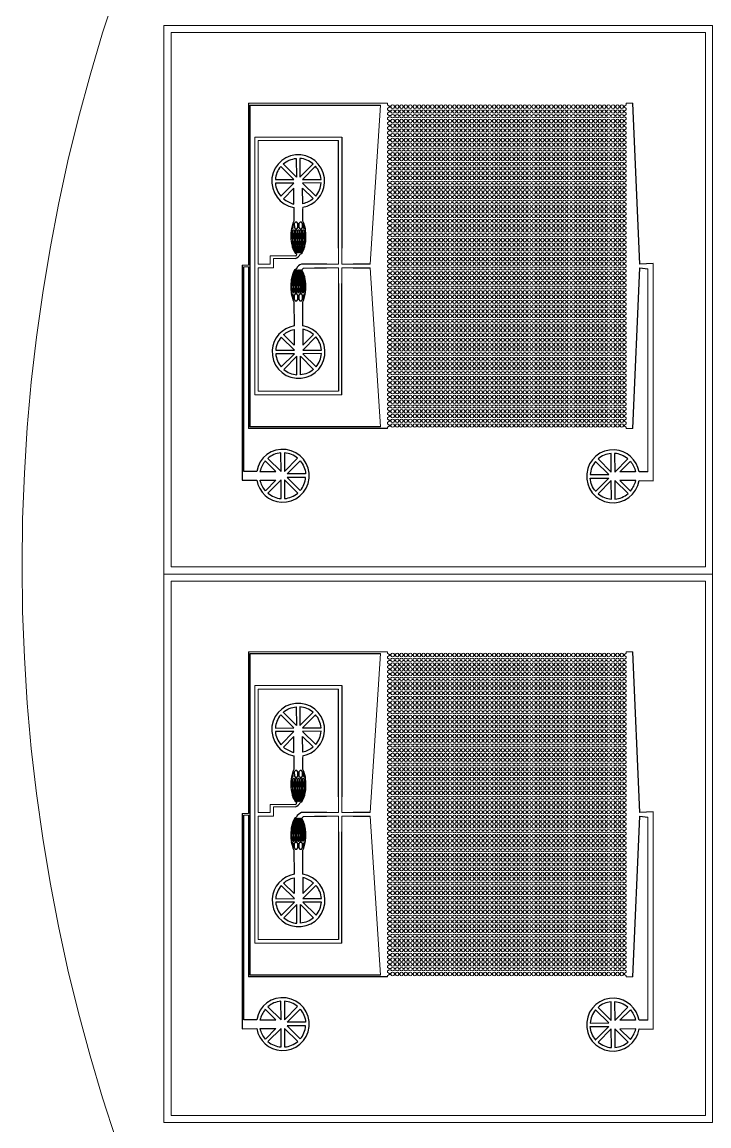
# Model space of a CAD drawing. Extents: x 4056 to 105656, y 4120 to 105720.
# Drawn here: x 4056 to 23536, y 39020 to 70333 of the extents above; entities that cross this region are included whole.
import ezdxf

# ---------------------------------------------------------------- set-up
doc = ezdxf.new("R2010")
doc.units = 13
doc.header["$MEASUREMENT"] = 0
doc.layers.add('Main Layer', color=7, linetype='Continuous', lineweight=0)

# ---------------------------------------------------------------- blocks, each defined once
blk = doc.blocks.new('*U135')
at = {"lineweight": 0}
for p, q in [((48, 15), (77, 15)), ((48, -15), (77, -15))]:
    blk.add_line(p, q, dxfattribs=at)
for start, end in [(17.4576, 162.5424), (197.4576, 342.5424)]:
    blk.add_arc((0, 0), 50, start, end, dxfattribs=at)
blk = doc.blocks.new('*U136')
at = {"color": 0, "linetype": 'ByBlock', "lineweight": -2, "transparency": 16777216}
for p in [(0, 0), (125, 0), (250, 0), (375, 0), (500, 0), (625, 0), (750, 0), (875, 0), (1000, 0), (1125, 0), (1250, 0), (1375, 0), (1500, 0), (1625, 0), (1750, 0), (1875, 0), (2000, 0), (2125, 0), (2250, 0), (2375, 0), (2500, 0), (2625, 0), (2750, 0), (2875, 0), (3000, 0), (3125, 0), (3250, 0), (3375, 0), (3500, 0), (3625, 0), (3750, 0), (3875, 0), (4000, 0), (4125, 0), (4250, 0), (4375, 0), (4500, 0), (4625, 0), (4750, 0), (4875, 0), (5000, 0), (5125, 0), (5250, 0), (5375, 0), (5500, 0), (5625, 0), (5750, 0), (5875, 0), (6000, 0), (6125, 0), (6250, 0), (6375, 0), (6500, 0)]:
    blk.add_blockref('*U135', p, dxfattribs=at)
blk = doc.blocks.new('*U133')
at = {"lineweight": 0}
for p, q in [((-148, -355), (-98, -390)), ((-148, -455), (-98, -420)), ((-148, -490), (-148, -455)), ((-48, -390), (-98, -390)), ((-48, -420), (-98, -420)), ((6627, -355), (6577, -390)), ((6627, -455), (6577, -420)), ((6627, -490), (6627, -455))]:
    blk.add_line(p, q, dxfattribs=at)
blk.add_blockref('*U136', (0, -405), dxfattribs=at)
blk = doc.blocks.new('*U134')
at = {"color": 0, "linetype": 'ByBlock', "lineweight": -2, "transparency": 16777216}
for p in [(0, 9045), (0, 8910), (0, 8775), (0, 8640), (0, 8505), (0, 8370), (0, 8235), (0, 8100), (0, 7965), (0, 7830), (0, 7695), (0, 7560), (0, 7425), (0, 7290), (0, 7155), (0, 7020), (0, 6885), (0, 6750), (0, 6615), (0, 6480), (0, 6345), (0, 6210), (0, 6075), (0, 5940), (0, 5805), (0, 5670), (0, 5535), (0, 5400), (0, 5265), (0, 5130), (0, 4995), (0, 4860), (0, 4725), (0, 4590), (0, 4455), (0, 4320), (0, 4185), (0, 4050), (0, 3915), (0, 3780), (0, 3645), (0, 3510), (0, 3375), (0, 3240), (0, 3105), (0, 2970), (0, 2835), (0, 2700), (0, 2565), (0, 2430), (0, 2295), (0, 2160), (0, 2025), (0, 1890), (0, 1755), (0, 1620), (0, 1485), (0, 1350), (0, 1215), (0, 1080), (0, 945), (0, 810), (0, 675), (0, 540), (0, 405), (0, 270), (0, 135), (0, 0)]:
    blk.add_blockref('*U133', p, dxfattribs=at)
blk = doc.blocks.new('*U140')
at = {"lineweight": 0}
for p, q in [((48, 15), (77, 15)), ((48, -15), (77, -15))]:
    blk.add_line(p, q, dxfattribs=at)
for start, end in [(17.4576, 162.5424), (197.4576, 342.5424)]:
    blk.add_arc((0, 0), 50, start, end, dxfattribs=at)
blk = doc.blocks.new('*U141')
at = {"color": 0, "linetype": 'ByBlock', "lineweight": -2, "transparency": 16777216}
for p in [(0, 0), (125, 0), (250, 0), (375, 0), (500, 0), (625, 0), (750, 0), (875, 0), (1000, 0), (1125, 0), (1250, 0), (1375, 0), (1500, 0), (1625, 0), (1750, 0), (1875, 0), (2000, 0), (2125, 0), (2250, 0), (2375, 0), (2500, 0), (2625, 0), (2750, 0), (2875, 0), (3000, 0), (3125, 0), (3250, 0), (3375, 0), (3500, 0), (3625, 0), (3750, 0), (3875, 0), (4000, 0), (4125, 0), (4250, 0), (4375, 0), (4500, 0), (4625, 0), (4750, 0), (4875, 0), (5000, 0), (5125, 0), (5250, 0), (5375, 0), (5500, 0), (5625, 0), (5750, 0), (5875, 0), (6000, 0), (6125, 0), (6250, 0), (6375, 0), (6500, 0)]:
    blk.add_blockref('*U140', p, dxfattribs=at)
blk = doc.blocks.new('*U138')
at = {"lineweight": 0}
for p, q in [((-148, -355), (-98, -390)), ((-148, -455), (-98, -420)), ((-148, -490), (-148, -455)), ((-48, -390), (-98, -390)), ((-48, -420), (-98, -420)), ((6627, -355), (6577, -390)), ((6627, -455), (6577, -420)), ((6627, -490), (6627, -455))]:
    blk.add_line(p, q, dxfattribs=at)
blk.add_blockref('*U141', (0, -405), dxfattribs=at)
blk = doc.blocks.new('*U139')
at = {"color": 0, "linetype": 'ByBlock', "lineweight": -2, "transparency": 16777216}
for p in [(0, 9045), (0, 8910), (0, 8775), (0, 8640), (0, 8505), (0, 8370), (0, 8235), (0, 8100), (0, 7965), (0, 7830), (0, 7695), (0, 7560), (0, 7425), (0, 7290), (0, 7155), (0, 7020), (0, 6885), (0, 6750), (0, 6615), (0, 6480), (0, 6345), (0, 6210), (0, 6075), (0, 5940), (0, 5805), (0, 5670), (0, 5535), (0, 5400), (0, 5265), (0, 5130), (0, 4995), (0, 4860), (0, 4725), (0, 4590), (0, 4455), (0, 4320), (0, 4185), (0, 4050), (0, 3915), (0, 3780), (0, 3645), (0, 3510), (0, 3375), (0, 3240), (0, 3105), (0, 2970), (0, 2835), (0, 2700), (0, 2565), (0, 2430), (0, 2295), (0, 2160), (0, 2025), (0, 1890), (0, 1755), (0, 1620), (0, 1485), (0, 1350), (0, 1215), (0, 1080), (0, 945), (0, 810), (0, 675), (0, 540), (0, 405), (0, 270), (0, 135), (0, 0)]:
    blk.add_blockref('*U138', p, dxfattribs=at)

msp = doc.modelspace()

# ---------------------------------------------------------------- linework, layer by layer
at = {"lineweight": 0}
for p, q in [((8280, 54876), (8280, 70033)), ((23436, 70033), (8280, 70033)), ((23436, 54876), (23436, 70033)), ((10474, 68028), (14419, 68028)), ((14217, 67978), (13927, 63466)), ((14419, 67983), (14419, 68028)), ((21194, 67983), (21194, 68028)), ((21213, 68028), (21194, 68028)), ((21213, 68028), (21381, 68028)), ((13129, 67069), (10653, 67069)), ((10653, 67069), (10653, 63272)), ((13029, 66969), (10753, 66969)), ((10753, 66969), (10753, 63466)), ((12016, 65031), (12016, 65078)), ((13029, 63466), (13029, 63915)), ((13129, 63915), (13129, 63466)), ((11089, 63466), (11089, 63698)), ((11803, 63698), (11089, 63698)), ((11808, 63624), (11189, 63624)), ((11189, 63366), (11189, 63624)), ((10299, 63441), (10474, 63441)), ((10349, 63391), (10474, 63391)), ((10653, 59763), (10653, 63272)), ((10753, 63466), (11089, 63466)), ((10753, 59863), (10753, 63366)), ((11189, 63366), (10753, 63366)), ((12694, 63366), (13029, 63366)), ((12695, 63466), (13029, 63466)), ((13029, 62916), (13029, 63366)), ((13129, 63466), (13449, 63466)), ((13129, 63366), (13449, 63366)), ((13129, 63366), (13129, 62916)), ((13927, 63366), (14217, 58853)), ((21580, 63366), (21580, 63366)), ((21804, 63335), (21804, 57578)), ((21957, 63487), (21957, 57323)), ((13029, 59863), (10753, 59863)), ((13129, 59763), (10653, 59763)), ((21194, 58803), (21382, 58803)), ((23436, 54876), (8280, 54876)), ((8280, 39320), (8280, 54476)), ((23436, 54476), (8280, 54476)), ((23436, 39320), (23436, 54476)), ((10474, 52472), (14419, 52472)), ((14217, 52422), (13927, 47909)), ((14419, 52427), (14419, 52472)), ((21194, 52427), (21194, 52472)), ((21213, 52472), (21194, 52472)), ((21213, 52472), (21381, 52472)), ((13129, 51512), (10653, 51512)), ((10653, 51512), (10653, 47716)), ((13029, 51412), (10753, 51412)), ((10753, 51412), (10753, 47909)), ((12016, 49475), (12016, 49521)), ((13029, 47909), (13029, 48359)), ((13129, 48359), (13129, 47909)), ((10753, 47909), (11089, 47909)), ((11089, 47909), (11089, 48142)), ((11803, 48142), (11089, 48142)), ((11808, 48067), (11189, 48067)), ((11189, 47809), (11189, 48067)), ((12695, 47909), (13029, 47909)), ((13129, 47909), (13449, 47909)), ((21957, 47931), (21957, 41767)), ((10299, 47884), (10474, 47884)), ((10349, 47834), (10474, 47834)), ((10653, 44206), (10653, 47716)), ((10753, 44306), (10753, 47809)), ((11189, 47809), (10753, 47809)), ((12694, 47809), (13029, 47809)), ((13029, 47360), (13029, 47809)), ((13129, 47809), (13449, 47809)), ((13129, 47809), (13129, 47360)), ((13927, 47809), (14217, 43297)), ((21580, 47809), (21580, 47809)), ((21804, 47778), (21804, 42022)), ((13129, 44206), (10653, 44206)), ((13029, 44306), (10753, 44306)), ((21194, 43247), (21382, 43247)), ((23436, 39320), (8280, 39320))]:
    msp.add_line(p, q, dxfattribs=at)
for p, q in [((10474, 68028), (10474, 63441)), ((10524, 58853), (10524, 67978)), ((10524, 67978), (14217, 67978)), ((21580, 63466), (21381, 68028)), ((13129, 67069), (13129, 63915)), ((13029, 63915), (13029, 66969)), ((11766, 65077), (11768, 64781)), ((12018, 64689), (12016, 65031)), ((11737, 64629), (11696, 64468)), ((11768, 64688), (11737, 64629)), ((11768, 64781), (11768, 64688)), ((12049, 64630), (12018, 64689)), ((12092, 64470), (12049, 64630)), ((11692, 64428), (11683, 64328)), ((11683, 64328), (11683, 64196)), ((11683, 64196), (11692, 64096)), ((11696, 64468), (11692, 64428)), ((12097, 64430), (12092, 64470)), ((12107, 64330), (12097, 64430)), ((12100, 64098), (12108, 64198)), ((12108, 64198), (12107, 64330)), ((11692, 64096), (11698, 64060)), ((11698, 64060), (11714, 63980)), ((11714, 63980), (11720, 63958)), ((11720, 63958), (11734, 63914)), ((11734, 63914), (11739, 63898)), ((11739, 63898), (11754, 63866)), ((12041, 63867), (12055, 63899)), ((12055, 63899), (12060, 63916)), ((12060, 63916), (12073, 63960)), ((12073, 63960), (12079, 63982)), ((12079, 63982), (12094, 64062)), ((12094, 64062), (12100, 64098)), ((11754, 63866), (11797, 63785)), ((11797, 63785), (11848, 63750)), ((11948, 63751), (11998, 63787)), ((11998, 63787), (12041, 63867)), ((10299, 63441), (10299, 57334)), ((10349, 57584), (10349, 63391)), ((10474, 63391), (10474, 58803)), ((11787, 63300), (11745, 63220)), ((11838, 63337), (11787, 63300)), ((12319, 63466), (11977, 63464)), ((11988, 63302), (12040, 63354)), ((12032, 63222), (11988, 63302)), ((12040, 63354), (12349, 63366)), ((12419, 63466), (12319, 63466)), ((12349, 63366), (12694, 63366)), ((12695, 63466), (12419, 63466)), ((13927, 63466), (13449, 63466)), ((13449, 63366), (13927, 63366)), ((21382, 58803), (21580, 63366)), ((21957, 63487), (21580, 63466)), ((21580, 63366), (21804, 63335)), ((11685, 62989), (11677, 62889)), ((11691, 63025), (11685, 62989)), ((11706, 63105), (11691, 63025)), ((11712, 63128), (11706, 63105)), ((11726, 63172), (11712, 63128)), ((11731, 63188), (11726, 63172)), ((11745, 63220), (11731, 63188)), ((12046, 63190), (12032, 63222)), ((12051, 63173), (12046, 63190)), ((12065, 63130), (12051, 63173)), ((12071, 63107), (12065, 63130)), ((12087, 63027), (12071, 63107)), ((12093, 62991), (12087, 63027)), ((12102, 62891), (12093, 62991)), ((11677, 62889), (11678, 62757)), ((11678, 62757), (11688, 62657)), ((11688, 62657), (11693, 62617)), ((12089, 62619), (12094, 62659)), ((12094, 62659), (12102, 62759)), ((12102, 62759), (12102, 62891)), ((13029, 62916), (13029, 59863)), ((13129, 59763), (13129, 62916)), ((11693, 62617), (11736, 62457)), ((11736, 62457), (11767, 62398)), ((11767, 62398), (11770, 61714)), ((12017, 62400), (12048, 62458)), ((12018, 62307), (12017, 62400)), ((12048, 62458), (12089, 62619)), ((12020, 61715), (12018, 62307)), ((14419, 58803), (10474, 58803)), ((14217, 58853), (10524, 58853)), ((10299, 57334), (10711, 57336)), ((10710, 57586), (10349, 57584)), ((21804, 57578), (21555, 57577)), ((21556, 57327), (21957, 57323)), ((10474, 52472), (10474, 47884)), ((10524, 43297), (10524, 52422)), ((10524, 52422), (14217, 52422)), ((21580, 47909), (21381, 52472)), ((13029, 48359), (13029, 51412)), ((13129, 51512), (13129, 48359)), ((11766, 49520), (11768, 49225)), ((12018, 49133), (12016, 49475)), ((11768, 49225), (11768, 49132)), ((11692, 48872), (11683, 48772)), ((11696, 48912), (11692, 48872)), ((11737, 49073), (11696, 48912)), ((11768, 49132), (11737, 49073)), ((12049, 49074), (12018, 49133)), ((12092, 48914), (12049, 49074)), ((12097, 48874), (12092, 48914)), ((12107, 48774), (12097, 48874)), ((11683, 48772), (11683, 48640)), ((11683, 48640), (11692, 48540)), ((11692, 48540), (11698, 48504)), ((12094, 48506), (12100, 48542)), ((12100, 48542), (12108, 48642)), ((12108, 48642), (12107, 48774)), ((11698, 48504), (11714, 48424)), ((11714, 48424), (11720, 48402)), ((11720, 48402), (11734, 48358)), ((11734, 48358), (11739, 48341)), ((11739, 48341), (11754, 48309)), ((11754, 48309), (11797, 48229)), ((11797, 48229), (11848, 48194)), ((11948, 48194), (11998, 48231)), ((11998, 48231), (12041, 48311)), ((12041, 48311), (12055, 48343)), ((12055, 48343), (12060, 48359)), ((12060, 48359), (12073, 48403)), ((12073, 48403), (12079, 48426)), ((12079, 48426), (12094, 48506)), ((12319, 47909), (11977, 47908)), ((12419, 47909), (12319, 47909)), ((12695, 47909), (12419, 47909)), ((13927, 47909), (13449, 47909)), ((21957, 47931), (21580, 47909)), ((10299, 47884), (10299, 41778)), ((10349, 42028), (10349, 47834)), ((10474, 47834), (10474, 43247)), ((11726, 47615), (11712, 47572)), ((11731, 47632), (11726, 47615)), ((11745, 47664), (11731, 47632)), ((11787, 47744), (11745, 47664)), ((11838, 47780), (11787, 47744)), ((11988, 47746), (12040, 47798)), ((12032, 47666), (11988, 47746)), ((12046, 47633), (12032, 47666)), ((12040, 47798), (12349, 47809)), ((12051, 47617), (12046, 47633)), ((12065, 47573), (12051, 47617)), ((12349, 47809), (12694, 47809)), ((13449, 47809), (13927, 47809)), ((21382, 43247), (21580, 47809)), ((21580, 47809), (21804, 47778)), ((11685, 47433), (11677, 47333)), ((11677, 47333), (11678, 47201)), ((11691, 47469), (11685, 47433)), ((11706, 47549), (11691, 47469)), ((11712, 47572), (11706, 47549)), ((12071, 47551), (12065, 47573)), ((12087, 47471), (12071, 47551)), ((12093, 47435), (12087, 47471)), ((12102, 47335), (12093, 47435)), ((12102, 47203), (12102, 47335)), ((13029, 47360), (13029, 44306)), ((13129, 44206), (13129, 47360)), ((11678, 47201), (11688, 47101)), ((11688, 47101), (11693, 47061)), ((11693, 47061), (11736, 46901)), ((12048, 46902), (12089, 47063)), ((12089, 47063), (12094, 47103)), ((12094, 47103), (12102, 47203)), ((11736, 46901), (11767, 46842)), ((11767, 46842), (11770, 46158)), ((12017, 46843), (12048, 46902)), ((12018, 46750), (12017, 46843)), ((12020, 46159), (12018, 46750)), ((14419, 43247), (10474, 43247)), ((14217, 43297), (10524, 43297)), ((10710, 42029), (10349, 42028)), ((21804, 42022), (21555, 42020)), ((10299, 41778), (10711, 41779)), ((21556, 41770), (21957, 41767))]:
    msp.add_line(p, q)
for points in [[(8080, 70233), (23636, 70233), (23636, 54676), (8080, 54676)], [(8080, 54676), (23636, 54676), (23636, 39120), (8080, 39120)]]:
    msp.add_lwpolyline(points, close=True, dxfattribs=at)
for points in [[(11834, 66465), (11837, 65937), (11461, 66310), (11462, 66308, -0.159174), (11834, 66465, 3734.089472)], [(11934, 66465), (11937, 65938), (12308, 66312, 0.159174), (11934, 66465, -3734.089472)], [(11392, 66237, 0.159174), (11239, 65864), (11767, 65866), (11391, 66239), (11392, 66237)], [(12379, 66242), (12008, 65867), (12535, 65870, 0.159174), (12379, 66242, 0.000114)], [(11396, 65391), (11767, 65766), (11240, 65764, 0.159174), (11396, 65391, -0.000581)], [(12383, 65396, 0.159174), (12536, 65770), (12009, 65767), (12383, 65396)], [(11766, 65168), (11764, 65620), (11467, 65321, 0.092093), (11766, 65168, 1291.273736)], [(12016, 65179), (12014, 65622), (12313, 65325, -0.129437), (12016, 65179, 5438.346978)], [(11403, 61395, 0.159174), (11251, 61022), (11778, 61024), (11403, 61395)], [(11771, 61612), (11773, 61170), (11474, 61467, -0.129437), (11771, 61612, 5438.346978)], [(12391, 61400), (12020, 61026), (12547, 61028, 0.159174), (12391, 61400, -0.000581)], [(12021, 61624), (12023, 61171), (12320, 61471, 0.092093), (12021, 61624, 1291.273736)], [(11408, 60550), (11779, 60924), (11251, 60922, 0.159174), (11408, 60550, 0.000114)], [(11852, 60327), (11850, 60854), (11479, 60479, 0.159174), (11852, 60327, -3734.089472)], [(11952, 60327), (11950, 60855), (12326, 60482), (12324, 60483, -0.159174), (11952, 60327, 3734.089472)], [(12395, 60555, 0.159174), (12547, 60928), (12020, 60926), (12396, 60553), (12395, 60555)], [(11025, 57956), (11400, 57585), (11397, 58112, 0.159174), (11025, 57956, -0.000581)], [(11871, 57960, 0.159174), (11497, 58113), (11500, 57585), (11872, 57961), (11871, 57960)], [(20391, 57940), (20766, 57569), (20763, 58096, 0.159174), (20391, 57940, 0.000114)], [(21237, 57944, 0.159174), (20863, 58096), (20866, 57569), (21237, 57944)], [(10801, 57586), (11254, 57588), (10954, 57885, 0.092093), (10801, 57586, 1291.273736)], [(12098, 57517), (11571, 57515), (11943, 57891), (11942, 57890, -0.159174), (12098, 57517, 3734.089472)], [(20168, 57495), (20695, 57497), (20321, 57869, 0.159174), (20168, 57495, -3734.089472)], [(21454, 57576), (21011, 57574), (21308, 57873, -0.129437), (21454, 57576, 5438.346978)], [(10813, 57336), (11255, 57338), (10959, 57039, -0.129437), (10813, 57336, 5438.346978)], [(11030, 56969, 0.159174), (11403, 56816), (11401, 57343), (11030, 56969)], [(11875, 56973), (11501, 57344), (11503, 56816, 0.159174), (11875, 56973, 0.000114)], [(12098, 57417), (11571, 57415), (11946, 57044, 0.159174), (12098, 57417, -3734.089472)], [(20169, 57395), (20696, 57397), (20323, 57021), (20325, 57023, -0.159174), (20169, 57395, 3734.089472)], [(20396, 56952, 0.159174), (20770, 56800), (20767, 57327), (20395, 56951), (20396, 56952)], [(21242, 56957), (20867, 57328), (20870, 56800, 0.159174), (21242, 56957, -0.000581)], [(21465, 57326), (21013, 57324), (21312, 57028, 0.092093), (21465, 57326, 1291.273736)], [(11834, 50908), (11837, 50381), (11461, 50753), (11462, 50752, -0.159174), (11834, 50908, 3734.089472)], [(11934, 50909), (11937, 50381), (12308, 50756, 0.159174), (11934, 50909, -3734.089472)], [(11392, 50681, 0.159174), (11239, 50307), (11767, 50310), (11391, 50682), (11392, 50681)], [(12379, 50686), (12008, 50311), (12535, 50314, 0.159174), (12379, 50686, 0.000114)], [(11396, 49835), (11767, 50210), (11240, 50207, 0.159174), (11396, 49835, -0.000581)], [(12383, 49840, 0.159174), (12536, 50214), (12009, 50211), (12383, 49840)], [(11766, 49612), (11764, 50064), (11467, 49765, 0.092093), (11766, 49612, 1291.273736)], [(12016, 49623), (12014, 50065), (12313, 49769, -0.129437), (12016, 49623, 5438.346978)], [(11771, 46056), (11773, 45614), (11474, 45910, -0.129437), (11771, 46056, 5438.346978)], [(12021, 46067), (12023, 45615), (12320, 45914, 0.092093), (12021, 46067, 1291.273736)], [(11403, 45839, 0.159174), (11251, 45466), (11778, 45468), (11403, 45839)], [(12391, 45844), (12020, 45469), (12547, 45472, 0.159174), (12391, 45844, -0.000581)], [(11408, 44993), (11779, 45368), (11251, 45366, 0.159174), (11408, 44993, 0.000114)], [(11852, 44770), (11850, 45298), (11479, 44923, 0.159174), (11852, 44770, -3734.089472)], [(11952, 44771), (11950, 45298), (12326, 44926), (12324, 44927, -0.159174), (11952, 44771, 3734.089472)], [(12395, 44998, 0.159174), (12547, 45372), (12020, 45369), (12396, 44997), (12395, 44998)], [(10801, 42030), (11254, 42032), (10954, 42328, 0.092093), (10801, 42030, 1291.273736)], [(11025, 42399), (11400, 42028), (11397, 42556, 0.159174), (11025, 42399, -0.000581)], [(11871, 42404, 0.159174), (11497, 42556), (11500, 42029), (11872, 42405), (11871, 42404)], [(12098, 41961), (11571, 41959), (11943, 42335), (11942, 42333, -0.159174), (12098, 41961, 3734.089472)], [(20168, 41939), (20695, 41941), (20321, 42312, 0.159174), (20168, 41939, -3734.089472)], [(20391, 42383), (20766, 42012), (20763, 42540, 0.159174), (20391, 42383, 0.000114)], [(21237, 42387, 0.159174), (20863, 42540), (20866, 42013), (21237, 42387)], [(21454, 42020), (21011, 42018), (21308, 42317, -0.129437), (21454, 42020, 5438.346978)], [(10813, 41780), (11255, 41782), (10959, 41483, -0.129437), (10813, 41780, 5438.346978)], [(11030, 41412, 0.159174), (11403, 41260), (11401, 41787), (11030, 41412)], [(11875, 41416), (11501, 41787), (11503, 41260, 0.159174), (11875, 41416, 0.000114)], [(12098, 41861), (11571, 41859), (11946, 41487, 0.159174), (12098, 41861, -3734.089472)], [(20169, 41839), (20696, 41841), (20323, 41465), (20325, 41466, -0.159174), (20169, 41839, 3734.089472)], [(20396, 41396, 0.159174), (20770, 41243), (20767, 41771), (20395, 41395), (20396, 41396)], [(21242, 41400), (20867, 41771), (20870, 41244, 0.159174), (21242, 41400, -0.000581)], [(21465, 41770), (21013, 41768), (21312, 41471, 0.092093), (21465, 41770, 1291.273736)]]:
    msp.add_lwpolyline(points, format="xyb", close=True)
for points in [[(11745, 64621), (11704, 64460), (11716, 64460), (11746, 64500)], [(11777, 64620), (11778, 64500), (11808, 64460), (11848, 64460), (11878, 64501), (11877, 64621), (11847, 64660), (11807, 64660)], [(11909, 64621), (11910, 64501), (11940, 64461), (11980, 64461), (12010, 64501), (12009, 64621), (11979, 64661), (11939, 64661)], [(12041, 64622), (12084, 64462), (12072, 64461), (12042, 64501)], [(11722, 64348), (11722, 64408), (11706, 64428), (11700, 64428), (11691, 64328), (11707, 64328)], [(11691, 64328), (11707, 64328)], [(11723, 64176), (11723, 64116), (11708, 64096), (11700, 64096), (11691, 64196), (11708, 64196)], [(11720, 64312), (11705, 64292), (11705, 64232), (11721, 64212), (11741, 64212), (11755, 64232), (11755, 64292), (11740, 64312)], [(11716, 64460), (11712, 64460)], [(11741, 64212), (11721, 64212)], [(11752, 64428), (11738, 64408), (11738, 64348), (11753, 64328), (11773, 64329), (11788, 64349), (11788, 64409), (11772, 64429)], [(11754, 64196), (11739, 64176), (11739, 64116), (11754, 64096), (11774, 64097), (11789, 64117), (11789, 64177), (11774, 64197)], [(11773, 64329), (11753, 64328)], [(11786, 64313), (11771, 64293), (11771, 64233), (11787, 64213), (11807, 64213), (11821, 64233), (11821, 64293), (11806, 64313)], [(11807, 64213), (11787, 64213)], [(11818, 64429), (11804, 64409), (11804, 64349), (11819, 64329), (11839, 64329), (11854, 64349), (11854, 64409), (11838, 64429)], [(11820, 64197), (11805, 64177), (11805, 64117), (11820, 64097), (11840, 64097), (11855, 64117), (11855, 64177), (11840, 64197)], [(11848, 64460), (11808, 64460)], [(11839, 64329), (11819, 64329)], [(11852, 64313), (11837, 64293), (11837, 64233), (11853, 64213), (11873, 64213), (11887, 64233), (11887, 64293), (11872, 64313)], [(11873, 64213), (11853, 64213)], [(11884, 64429), (11870, 64409), (11870, 64349), (11885, 64329), (11905, 64329), (11920, 64349), (11920, 64409), (11904, 64429)], [(11886, 64197), (11871, 64177), (11871, 64117), (11886, 64097), (11906, 64097), (11921, 64117), (11921, 64177), (11906, 64197)], [(11905, 64329), (11885, 64329)], [(11918, 64313), (11903, 64293), (11903, 64233), (11919, 64213), (11939, 64213), (11953, 64233), (11953, 64293), (11938, 64313)], [(11939, 64213), (11919, 64213)], [(11950, 64429), (11936, 64409), (11936, 64349), (11951, 64329), (11971, 64329), (11986, 64350), (11986, 64410), (11970, 64429)], [(11952, 64197), (11937, 64177), (11937, 64117), (11952, 64097), (11972, 64097), (11987, 64118), (11987, 64178), (11972, 64197)], [(11980, 64461), (11940, 64461)], [(11971, 64329), (11951, 64329)], [(11984, 64314), (11969, 64293), (11969, 64233), (11985, 64214), (12005, 64214), (12019, 64234), (12019, 64294), (12004, 64314)], [(12005, 64214), (11985, 64214)], [(12016, 64430), (12002, 64410), (12002, 64350), (12017, 64330), (12037, 64330), (12052, 64350), (12052, 64410), (12036, 64430)], [(12018, 64198), (12003, 64178), (12003, 64118), (12018, 64098), (12038, 64098), (12053, 64118), (12053, 64178), (12038, 64198)], [(12037, 64330), (12017, 64330)], [(12050, 64314), (12035, 64294), (12035, 64234), (12051, 64214), (12071, 64214), (12085, 64234), (12085, 64294), (12070, 64314)], [(12071, 64214), (12051, 64214)], [(12068, 64410), (12068, 64350), (12083, 64330), (12099, 64330), (12089, 64430), (12082, 64430)], [(12069, 64178), (12069, 64118), (12084, 64098), (12092, 64098), (12100, 64198), (12084, 64198)], [(12072, 64461), (12076, 64462)], [(12083, 64330), (12099, 64330)], [(11741, 64080), (11721, 64080), (11706, 64060), (11722, 63980), (11742, 63980), (11757, 64000), (11756, 64060)], [(11722, 63980), (11742, 63980)], [(11760, 63958), (11753, 63948), (11753, 63918), (11760, 63908), (11770, 63908), (11778, 63918), (11778, 63948), (11770, 63958)], [(11774, 64097), (11754, 64096)], [(11770, 63908), (11760, 63908)], [(11777, 63900), (11769, 63890), (11770, 63860), (11777, 63850), (11787, 63850), (11795, 63860), (11794, 63890), (11787, 63900)], [(11787, 64081), (11772, 64061), (11773, 64001), (11788, 63981), (11808, 63981), (11823, 64001), (11822, 64061), (11807, 64081)], [(11793, 63958), (11786, 63948), (11786, 63918), (11793, 63908), (11803, 63908), (11811, 63918), (11811, 63948), (11803, 63958)], [(11808, 63981), (11788, 63981)], [(11803, 63908), (11793, 63908)], [(11810, 63900), (11802, 63890), (11803, 63860), (11810, 63850), (11820, 63850), (11828, 63860), (11827, 63890), (11820, 63900)], [(11826, 63958), (11819, 63948), (11819, 63918), (11826, 63908), (11836, 63908), (11844, 63918), (11844, 63948), (11836, 63958)], [(11840, 64097), (11820, 64097)], [(11836, 63908), (11826, 63908)], [(11843, 63900), (11835, 63890), (11836, 63860), (11843, 63850), (11853, 63850), (11861, 63860), (11860, 63890), (11853, 63900)], [(11853, 64081), (11838, 64061), (11839, 64001), (11854, 63981), (11874, 63981), (11889, 64001), (11888, 64061), (11873, 64081)], [(11859, 63958), (11852, 63948), (11852, 63918), (11859, 63908), (11869, 63909), (11877, 63919), (11877, 63949), (11869, 63959)], [(11874, 63981), (11854, 63981)], [(11869, 63909), (11859, 63908)], [(11876, 63901), (11868, 63891), (11869, 63861), (11876, 63851), (11886, 63851), (11894, 63861), (11893, 63891), (11886, 63901)], [(11892, 63959), (11885, 63949), (11885, 63919), (11892, 63909), (11902, 63909), (11910, 63919), (11910, 63949), (11902, 63959)], [(11906, 64097), (11886, 64097)], [(11902, 63909), (11892, 63909)], [(11909, 63901), (11901, 63891), (11902, 63861), (11909, 63851), (11919, 63851), (11927, 63861), (11926, 63891), (11919, 63901)], [(11919, 64081), (11904, 64061), (11905, 64001), (11920, 63981), (11940, 63981), (11955, 64001), (11954, 64061), (11939, 64081)], [(11925, 63959), (11918, 63949), (11918, 63919), (11925, 63909), (11935, 63909), (11943, 63919), (11943, 63949), (11935, 63959)], [(11940, 63981), (11920, 63981)], [(11935, 63909), (11925, 63909)], [(11942, 63901), (11934, 63891), (11935, 63861), (11942, 63851), (11952, 63851), (11960, 63861), (11959, 63891), (11952, 63901)], [(11958, 63959), (11951, 63949), (11951, 63919), (11958, 63909), (11968, 63909), (11976, 63919), (11976, 63949), (11968, 63959)], [(11972, 64097), (11952, 64097)], [(11968, 63909), (11958, 63909)], [(11975, 63901), (11967, 63891), (11968, 63861), (11975, 63851), (11985, 63851), (11993, 63861), (11992, 63891), (11985, 63901)], [(11985, 64082), (11970, 64061), (11971, 64001), (11986, 63982), (12006, 63982), (12021, 64002), (12020, 64062), (12005, 64082)], [(11991, 63959), (11984, 63949), (11984, 63919), (11991, 63909), (12001, 63909), (12009, 63919), (12009, 63949), (12001, 63959)], [(12006, 63982), (11986, 63982)], [(12001, 63909), (11991, 63909)], [(12008, 63901), (12000, 63891), (12001, 63861), (12008, 63851), (12018, 63851), (12026, 63861), (12025, 63891), (12018, 63901)], [(12024, 63959), (12017, 63949), (12017, 63919), (12024, 63909), (12034, 63909), (12042, 63919), (12042, 63949), (12034, 63959)], [(12038, 64098), (12018, 64098)], [(12034, 63909), (12024, 63909)], [(12071, 64082), (12051, 64082), (12036, 64062), (12037, 64002), (12052, 63982), (12071, 63982), (12086, 64062)], [(12071, 63982), (12052, 63982)], [(12084, 64098), (12092, 64098)], [(11787, 63850), (11777, 63850)], [(11811, 63802), (11811, 63832), (11804, 63842), (11794, 63842), (11786, 63832), (11805, 63794)], [(11820, 63850), (11810, 63850)], [(11827, 63842), (11819, 63832), (11819, 63802), (11827, 63792), (11837, 63792), (11844, 63802), (11844, 63832), (11837, 63842)], [(11837, 63792), (11827, 63792)], [(11853, 63850), (11843, 63850)], [(11860, 63842), (11852, 63832), (11852, 63802), (11860, 63792), (11870, 63793), (11877, 63803), (11877, 63833), (11870, 63843)], [(11870, 63793), (11860, 63792)], [(11886, 63851), (11876, 63851)], [(11893, 63843), (11885, 63833), (11885, 63803), (11893, 63793), (11903, 63793), (11910, 63803), (11910, 63833), (11903, 63843)], [(11903, 63793), (11893, 63793)], [(11919, 63851), (11909, 63851)], [(11926, 63843), (11918, 63833), (11918, 63803), (11926, 63793), (11936, 63793), (11943, 63803), (11943, 63833), (11936, 63843)], [(11936, 63793), (11926, 63793)], [(11952, 63851), (11942, 63851)], [(11959, 63843), (11951, 63833), (11951, 63803), (11959, 63793), (11969, 63793), (11976, 63803), (11976, 63833), (11969, 63843)], [(11969, 63793), (11959, 63793)], [(11985, 63851), (11975, 63851)], [(11984, 63803), (11990, 63795), (12009, 63833), (12002, 63843), (11992, 63843), (11984, 63833)], [(12018, 63851), (12008, 63851)], [(11801, 63284), (11795, 63292), (11776, 63254), (11784, 63244), (11794, 63244), (11801, 63254)], [(11827, 63244), (11834, 63254), (11834, 63284), (11826, 63294), (11816, 63294), (11809, 63284), (11809, 63254), (11817, 63244)], [(11816, 63294), (11826, 63294)], [(11860, 63245), (11867, 63255), (11867, 63285), (11859, 63295), (11849, 63295), (11842, 63285), (11842, 63255), (11850, 63245)], [(11849, 63295), (11859, 63295)], [(11893, 63245), (11900, 63255), (11900, 63285), (11892, 63295), (11882, 63295), (11875, 63285), (11875, 63255), (11883, 63245)], [(11882, 63295), (11892, 63295)], [(11926, 63245), (11933, 63255), (11933, 63285), (11925, 63295), (11915, 63295), (11908, 63285), (11908, 63255), (11916, 63245)], [(11915, 63295), (11925, 63295)], [(11959, 63245), (11966, 63255), (11966, 63285), (11958, 63295), (11948, 63295), (11941, 63285), (11941, 63255), (11949, 63245)], [(11948, 63295), (11958, 63295)], [(11974, 63285), (11974, 63255), (11982, 63245), (11992, 63245), (11999, 63255), (11980, 63294)], [(11717, 62909), (11716, 62969), (11701, 62989), (11693, 62989), (11685, 62889), (11702, 62889)], [(11701, 62989), (11693, 62989)], [(11714, 63005), (11734, 63006), (11749, 63026), (11749, 63086), (11734, 63106), (11714, 63105), (11699, 63025)], [(11714, 63105), (11734, 63106)], [(11768, 62890), (11783, 62910), (11782, 62970), (11767, 62990), (11747, 62990), (11732, 62970), (11733, 62910), (11748, 62890)], [(11761, 63128), (11769, 63138), (11768, 63168), (11761, 63178), (11751, 63178), (11743, 63168), (11744, 63138), (11751, 63128)], [(11747, 62990), (11767, 62990)], [(11751, 63178), (11761, 63178)], [(11777, 63186), (11785, 63196), (11785, 63226), (11777, 63236), (11767, 63236), (11760, 63226), (11760, 63196), (11767, 63186)], [(11800, 63006), (11815, 63026), (11815, 63086), (11800, 63106), (11780, 63106), (11765, 63086), (11765, 63026), (11780, 63006)], [(11767, 63236), (11777, 63236)], [(11794, 63128), (11802, 63138), (11801, 63168), (11794, 63178), (11784, 63178), (11776, 63168), (11777, 63138), (11784, 63128)], [(11780, 63106), (11800, 63106)], [(11784, 63178), (11794, 63178)], [(11810, 63186), (11818, 63196), (11818, 63226), (11810, 63236), (11800, 63236), (11793, 63226), (11793, 63196), (11800, 63186)], [(11834, 62890), (11849, 62910), (11848, 62970), (11833, 62990), (11813, 62990), (11798, 62970), (11799, 62910), (11814, 62890)], [(11800, 63236), (11810, 63236)], [(11827, 63128), (11835, 63138), (11834, 63168), (11827, 63178), (11817, 63178), (11809, 63168), (11810, 63138), (11817, 63128)], [(11813, 62990), (11833, 62990)], [(11817, 63178), (11827, 63178)], [(11843, 63187), (11851, 63197), (11851, 63227), (11843, 63237), (11833, 63236), (11826, 63226), (11826, 63196), (11833, 63186)], [(11866, 63006), (11881, 63026), (11881, 63086), (11866, 63106), (11846, 63106), (11831, 63086), (11831, 63026), (11846, 63006)], [(11833, 63236), (11843, 63237)], [(11860, 63129), (11868, 63139), (11867, 63169), (11860, 63179), (11850, 63179), (11842, 63169), (11843, 63139), (11850, 63129)], [(11846, 63106), (11866, 63106)], [(11850, 63179), (11860, 63179)], [(11876, 63187), (11884, 63197), (11884, 63227), (11876, 63237), (11866, 63237), (11859, 63227), (11859, 63197), (11866, 63187)], [(11900, 62890), (11915, 62910), (11914, 62970), (11899, 62990), (11879, 62990), (11864, 62970), (11865, 62910), (11880, 62890)], [(11866, 63237), (11876, 63237)], [(11893, 63129), (11901, 63139), (11900, 63169), (11893, 63179), (11883, 63179), (11875, 63169), (11876, 63139), (11883, 63129)], [(11879, 62990), (11899, 62990)], [(11883, 63179), (11893, 63179)], [(11909, 63187), (11917, 63197), (11917, 63227), (11909, 63237), (11899, 63237), (11892, 63227), (11892, 63197), (11899, 63187)], [(11932, 63007), (11947, 63027), (11947, 63087), (11932, 63107), (11912, 63106), (11897, 63086), (11897, 63026), (11912, 63006)], [(11899, 63237), (11909, 63237)], [(11926, 63129), (11934, 63139), (11933, 63169), (11926, 63179), (11916, 63179), (11908, 63169), (11909, 63139), (11916, 63129)], [(11912, 63106), (11932, 63107)], [(11916, 63179), (11926, 63179)], [(11942, 63187), (11950, 63197), (11950, 63227), (11942, 63237), (11932, 63237), (11925, 63227), (11925, 63197), (11932, 63187)], [(11966, 62891), (11981, 62911), (11980, 62971), (11965, 62991), (11945, 62991), (11930, 62970), (11931, 62910), (11946, 62891)], [(11932, 63237), (11942, 63237)], [(11959, 63129), (11967, 63139), (11966, 63169), (11959, 63179), (11949, 63179), (11941, 63169), (11942, 63139), (11949, 63129)], [(11945, 62991), (11965, 62991)], [(11949, 63179), (11959, 63179)], [(11975, 63187), (11983, 63197), (11983, 63227), (11975, 63237), (11965, 63237), (11958, 63227), (11958, 63197), (11965, 63187)], [(11998, 63007), (12013, 63027), (12013, 63087), (11998, 63107), (11978, 63107), (11963, 63087), (11963, 63027), (11978, 63007)], [(11965, 63237), (11975, 63237)], [(11992, 63129), (12000, 63139), (11999, 63169), (11992, 63179), (11982, 63179), (11974, 63169), (11975, 63139), (11982, 63129)], [(11978, 63107), (11998, 63107)], [(11982, 63179), (11992, 63179)], [(12008, 63187), (12016, 63197), (12016, 63227), (12008, 63237), (11998, 63237), (11991, 63227), (11991, 63197), (11998, 63187)], [(12032, 62891), (12047, 62911), (12046, 62971), (12031, 62991), (12011, 62991), (11996, 62971), (11997, 62911), (12012, 62891)], [(11998, 63237), (12008, 63237)], [(12025, 63129), (12033, 63139), (12032, 63169), (12025, 63179), (12015, 63179), (12007, 63169), (12008, 63139), (12015, 63129)], [(12011, 62991), (12031, 62991)], [(12015, 63179), (12025, 63179)], [(12044, 63007), (12064, 63007), (12079, 63027), (12063, 63107), (12044, 63107), (12029, 63087), (12029, 63027)], [(12063, 63107), (12044, 63107)], [(12063, 62911), (12062, 62971), (12077, 62991), (12085, 62991), (12094, 62891), (12078, 62891)], [(11718, 62677), (11717, 62737), (11702, 62757), (11686, 62757), (11696, 62657), (11703, 62657)], [(11702, 62757), (11686, 62757)], [(11735, 62774), (11750, 62794), (11750, 62854), (11735, 62874), (11715, 62873), (11700, 62853), (11700, 62793), (11715, 62773)], [(11744, 62465), (11701, 62626), (11713, 62626), (11743, 62586)], [(11713, 62626), (11709, 62626)], [(11715, 62873), (11735, 62874)], [(11769, 62658), (11784, 62678), (11783, 62738), (11768, 62758), (11748, 62758), (11733, 62738), (11734, 62678), (11749, 62658)], [(11748, 62758), (11768, 62758)], [(11801, 62774), (11816, 62794), (11816, 62854), (11801, 62874), (11781, 62874), (11766, 62854), (11766, 62794), (11781, 62774)], [(11876, 62467), (11875, 62587), (11845, 62627), (11805, 62626), (11775, 62586), (11776, 62466), (11806, 62426), (11846, 62427)], [(11781, 62874), (11801, 62874)], [(11835, 62658), (11850, 62678), (11849, 62738), (11834, 62758), (11814, 62758), (11799, 62738), (11800, 62678), (11815, 62658)], [(11805, 62626), (11845, 62627)], [(11814, 62758), (11834, 62758)], [(11867, 62774), (11882, 62794), (11882, 62854), (11867, 62874), (11847, 62874), (11832, 62854), (11832, 62794), (11847, 62774)], [(11847, 62874), (11867, 62874)], [(11901, 62658), (11916, 62678), (11915, 62738), (11900, 62758), (11880, 62758), (11865, 62738), (11866, 62678), (11881, 62658)], [(11880, 62758), (11900, 62758)], [(11933, 62775), (11948, 62795), (11948, 62855), (11933, 62875), (11913, 62874), (11898, 62854), (11898, 62794), (11913, 62774)], [(12008, 62467), (12007, 62587), (11977, 62627), (11937, 62627), (11907, 62587), (11908, 62467), (11938, 62427), (11978, 62427)], [(11913, 62874), (11933, 62875)], [(11967, 62659), (11982, 62679), (11981, 62739), (11966, 62759), (11946, 62759), (11931, 62738), (11932, 62678), (11947, 62659)], [(11937, 62627), (11977, 62627)], [(11946, 62759), (11966, 62759)], [(11999, 62775), (12014, 62795), (12014, 62855), (11999, 62875), (11979, 62875), (11964, 62855), (11964, 62795), (11979, 62775)], [(11979, 62875), (11999, 62875)], [(12033, 62659), (12048, 62679), (12047, 62739), (12032, 62759), (12012, 62759), (11997, 62739), (11998, 62679), (12013, 62659)], [(12012, 62759), (12032, 62759)], [(12065, 62775), (12080, 62795), (12080, 62855), (12065, 62875), (12045, 62875), (12030, 62855), (12030, 62795), (12045, 62775)], [(12040, 62466), (12081, 62628), (12069, 62628), (12039, 62588)], [(12045, 62875), (12065, 62875)], [(12063, 62739), (12064, 62679), (12079, 62659), (12086, 62659), (12094, 62759), (12078, 62759)], [(12069, 62628), (12073, 62628)], [(12094, 62759), (12078, 62759)], [(11722, 48792), (11722, 48852), (11706, 48872), (11700, 48872), (11691, 48772), (11707, 48772)], [(11745, 49065), (11704, 48903), (11716, 48903), (11746, 48944)], [(11716, 48903), (11712, 48903)], [(11752, 48872), (11738, 48852), (11738, 48792), (11753, 48772), (11773, 48772), (11788, 48792), (11788, 48852), (11772, 48872)], [(11777, 49064), (11778, 48944), (11808, 48904), (11848, 48904), (11878, 48944), (11877, 49064), (11847, 49104), (11807, 49104)], [(11818, 48872), (11804, 48852), (11804, 48792), (11819, 48772), (11839, 48773), (11854, 48793), (11854, 48853), (11838, 48873)], [(11848, 48904), (11808, 48904)], [(11884, 48873), (11870, 48853), (11870, 48793), (11885, 48773), (11905, 48773), (11920, 48793), (11920, 48853), (11904, 48873)], [(11909, 49064), (11910, 48944), (11940, 48905), (11980, 48905), (12010, 48945), (12009, 49065), (11979, 49105), (11939, 49105)], [(11950, 48873), (11936, 48853), (11936, 48793), (11951, 48773), (11971, 48773), (11986, 48793), (11986, 48853), (11970, 48873)], [(11980, 48905), (11940, 48905)], [(12016, 48873), (12002, 48853), (12002, 48793), (12017, 48773), (12037, 48774), (12052, 48794), (12052, 48854), (12036, 48874)], [(12041, 49066), (12084, 48905), (12072, 48905), (12042, 48945)], [(12068, 48854), (12068, 48794), (12083, 48774), (12099, 48774), (12089, 48874), (12082, 48874)], [(12072, 48905), (12076, 48905)], [(11691, 48772), (11707, 48772)], [(11723, 48620), (11723, 48560), (11708, 48540), (11700, 48540), (11691, 48640), (11708, 48640)], [(11720, 48756), (11705, 48736), (11705, 48676), (11721, 48656), (11741, 48656), (11755, 48676), (11755, 48736), (11740, 48756)], [(11741, 48656), (11721, 48656)], [(11754, 48640), (11739, 48620), (11739, 48560), (11754, 48540), (11774, 48540), (11789, 48560), (11789, 48620), (11774, 48640)], [(11773, 48772), (11753, 48772)], [(11774, 48540), (11754, 48540)], [(11786, 48756), (11771, 48736), (11771, 48676), (11787, 48656), (11807, 48656), (11821, 48676), (11821, 48736), (11806, 48756)], [(11807, 48656), (11787, 48656)], [(11820, 48640), (11805, 48620), (11805, 48560), (11820, 48540), (11840, 48541), (11855, 48561), (11855, 48621), (11840, 48641)], [(11839, 48773), (11819, 48772)], [(11840, 48541), (11820, 48540)], [(11852, 48757), (11837, 48737), (11837, 48677), (11853, 48657), (11873, 48657), (11887, 48677), (11887, 48737), (11872, 48757)], [(11873, 48657), (11853, 48657)], [(11886, 48641), (11871, 48621), (11871, 48561), (11886, 48541), (11906, 48541), (11921, 48561), (11921, 48621), (11906, 48641)], [(11905, 48773), (11885, 48773)], [(11906, 48541), (11886, 48541)], [(11918, 48757), (11903, 48737), (11903, 48677), (11919, 48657), (11939, 48657), (11953, 48677), (11953, 48737), (11938, 48757)], [(11939, 48657), (11919, 48657)], [(11952, 48641), (11937, 48621), (11937, 48561), (11952, 48541), (11972, 48541), (11987, 48561), (11987, 48621), (11972, 48641)], [(11971, 48773), (11951, 48773)], [(11972, 48541), (11952, 48541)], [(11984, 48757), (11969, 48737), (11969, 48677), (11985, 48657), (12005, 48657), (12019, 48677), (12019, 48737), (12004, 48757)], [(12005, 48657), (11985, 48657)], [(12018, 48641), (12003, 48621), (12003, 48561), (12018, 48541), (12038, 48542), (12053, 48562), (12053, 48622), (12038, 48642)], [(12037, 48774), (12017, 48773)], [(12038, 48542), (12018, 48541)], [(12050, 48758), (12035, 48738), (12035, 48678), (12051, 48658), (12071, 48658), (12085, 48678), (12085, 48738), (12070, 48758)], [(12071, 48658), (12051, 48658)], [(12069, 48622), (12069, 48562), (12084, 48542), (12092, 48542), (12100, 48642), (12084, 48642)], [(12083, 48774), (12099, 48774)], [(12084, 48542), (12092, 48542)], [(11741, 48524), (11721, 48524), (11706, 48504), (11722, 48424), (11742, 48424), (11757, 48444), (11756, 48504)], [(11722, 48424), (11742, 48424)], [(11760, 48402), (11753, 48392), (11753, 48362), (11760, 48352), (11770, 48352), (11778, 48362), (11778, 48392), (11770, 48402)], [(11770, 48352), (11760, 48352)], [(11777, 48344), (11769, 48334), (11770, 48304), (11777, 48294), (11787, 48294), (11795, 48304), (11794, 48334), (11787, 48344)], [(11787, 48524), (11772, 48504), (11773, 48444), (11788, 48424), (11808, 48424), (11823, 48444), (11822, 48504), (11807, 48524)], [(11787, 48294), (11777, 48294)], [(11793, 48402), (11786, 48392), (11786, 48362), (11793, 48352), (11803, 48352), (11811, 48362), (11811, 48392), (11803, 48402)], [(11811, 48246), (11811, 48276), (11804, 48286), (11794, 48286), (11786, 48276), (11805, 48237)], [(11808, 48424), (11788, 48424)], [(11803, 48352), (11793, 48352)], [(11810, 48344), (11802, 48334), (11803, 48304), (11810, 48294), (11820, 48294), (11828, 48304), (11827, 48334), (11820, 48344)], [(11820, 48294), (11810, 48294)], [(11826, 48402), (11819, 48392), (11819, 48362), (11826, 48352), (11836, 48352), (11844, 48362), (11844, 48392), (11836, 48402)], [(11827, 48286), (11819, 48276), (11819, 48246), (11827, 48236), (11837, 48236), (11844, 48246), (11844, 48276), (11837, 48286)], [(11836, 48352), (11826, 48352)], [(11837, 48236), (11827, 48236)], [(11843, 48344), (11835, 48334), (11836, 48304), (11843, 48294), (11853, 48294), (11861, 48304), (11860, 48334), (11853, 48344)], [(11853, 48525), (11838, 48505), (11839, 48445), (11854, 48425), (11874, 48425), (11889, 48445), (11888, 48505), (11873, 48525)], [(11853, 48294), (11843, 48294)], [(11859, 48402), (11852, 48392), (11852, 48362), (11859, 48352), (11869, 48352), (11877, 48362), (11877, 48392), (11869, 48402)], [(11860, 48286), (11852, 48276), (11852, 48246), (11860, 48236), (11870, 48236), (11877, 48246), (11877, 48276), (11870, 48286)], [(11874, 48425), (11854, 48425)], [(11869, 48352), (11859, 48352)], [(11870, 48236), (11860, 48236)], [(11876, 48344), (11868, 48334), (11869, 48304), (11876, 48294), (11886, 48294), (11894, 48304), (11893, 48334), (11886, 48344)], [(11886, 48294), (11876, 48294)], [(11892, 48402), (11885, 48392), (11885, 48362), (11892, 48352), (11902, 48352), (11910, 48362), (11910, 48392), (11902, 48402)], [(11893, 48286), (11885, 48276), (11885, 48246), (11893, 48236), (11903, 48236), (11910, 48246), (11910, 48276), (11903, 48286)], [(11902, 48352), (11892, 48352)], [(11903, 48236), (11893, 48236)], [(11909, 48344), (11901, 48334), (11902, 48304), (11909, 48294), (11919, 48294), (11927, 48305), (11926, 48335), (11919, 48344)], [(11919, 48525), (11904, 48505), (11905, 48445), (11920, 48425), (11940, 48425), (11955, 48445), (11954, 48505), (11939, 48525)], [(11919, 48294), (11909, 48294)], [(11925, 48403), (11918, 48392), (11918, 48362), (11925, 48353), (11935, 48353), (11943, 48363), (11943, 48393), (11935, 48403)], [(11926, 48287), (11918, 48276), (11918, 48246), (11926, 48237), (11936, 48237), (11943, 48247), (11943, 48277), (11936, 48287)], [(11940, 48425), (11920, 48425)], [(11935, 48353), (11925, 48353)], [(11936, 48237), (11926, 48237)], [(11942, 48345), (11934, 48335), (11935, 48305), (11942, 48295), (11952, 48295), (11960, 48305), (11959, 48335), (11952, 48345)], [(11952, 48295), (11942, 48295)], [(11958, 48403), (11951, 48393), (11951, 48363), (11958, 48353), (11968, 48353), (11976, 48363), (11976, 48393), (11968, 48403)], [(11959, 48287), (11951, 48277), (11951, 48247), (11959, 48237), (11969, 48237), (11976, 48247), (11976, 48277), (11969, 48287)], [(11968, 48353), (11958, 48353)], [(11969, 48237), (11959, 48237)], [(11975, 48345), (11967, 48335), (11968, 48305), (11975, 48295), (11985, 48295), (11993, 48305), (11992, 48335), (11985, 48345)], [(11985, 48525), (11970, 48505), (11971, 48445), (11986, 48425), (12006, 48425), (12021, 48445), (12020, 48505), (12005, 48525)], [(11985, 48295), (11975, 48295)], [(11991, 48403), (11984, 48393), (11984, 48363), (11991, 48353), (12001, 48353), (12009, 48363), (12009, 48393), (12001, 48403)], [(11984, 48247), (11990, 48239), (12009, 48277), (12002, 48287), (11992, 48287), (11984, 48277)], [(12006, 48425), (11986, 48425)], [(12001, 48353), (11991, 48353)], [(12008, 48345), (12000, 48335), (12001, 48305), (12008, 48295), (12018, 48295), (12026, 48305), (12025, 48335), (12018, 48345)], [(12018, 48295), (12008, 48295)], [(12024, 48403), (12017, 48393), (12017, 48363), (12024, 48353), (12034, 48353), (12042, 48363), (12042, 48393), (12034, 48403)], [(12034, 48353), (12024, 48353)], [(12071, 48526), (12051, 48526), (12036, 48506), (12037, 48446), (12052, 48426), (12071, 48426), (12086, 48506)], [(12071, 48426), (12052, 48426)], [(11761, 47572), (11769, 47582), (11768, 47612), (11761, 47622), (11751, 47622), (11743, 47612), (11744, 47582), (11751, 47572)], [(11751, 47622), (11761, 47622)], [(11777, 47630), (11785, 47640), (11785, 47670), (11777, 47680), (11767, 47680), (11760, 47670), (11760, 47640), (11767, 47630)], [(11767, 47680), (11777, 47680)], [(11801, 47728), (11795, 47736), (11776, 47698), (11784, 47688), (11794, 47688), (11801, 47698)], [(11794, 47572), (11802, 47582), (11801, 47612), (11794, 47622), (11784, 47622), (11776, 47612), (11777, 47582), (11784, 47572)], [(11784, 47622), (11794, 47622)], [(11810, 47630), (11818, 47640), (11818, 47670), (11810, 47680), (11800, 47680), (11793, 47670), (11793, 47640), (11800, 47630)], [(11800, 47680), (11810, 47680)], [(11827, 47688), (11834, 47698), (11834, 47728), (11826, 47738), (11816, 47738), (11809, 47728), (11809, 47698), (11817, 47688)], [(11827, 47572), (11835, 47582), (11834, 47612), (11827, 47622), (11817, 47622), (11809, 47612), (11810, 47582), (11817, 47572)], [(11816, 47738), (11826, 47738)], [(11817, 47622), (11827, 47622)], [(11843, 47630), (11851, 47640), (11851, 47670), (11843, 47680), (11833, 47680), (11826, 47670), (11826, 47640), (11833, 47630)], [(11833, 47680), (11843, 47680)], [(11860, 47688), (11867, 47698), (11867, 47728), (11859, 47738), (11849, 47738), (11842, 47728), (11842, 47698), (11850, 47688)], [(11860, 47572), (11868, 47582), (11867, 47612), (11860, 47622), (11850, 47622), (11842, 47612), (11843, 47582), (11850, 47572)], [(11849, 47738), (11859, 47738)], [(11850, 47622), (11860, 47622)], [(11876, 47630), (11884, 47640), (11884, 47670), (11876, 47680), (11866, 47680), (11859, 47670), (11859, 47640), (11866, 47630)], [(11866, 47680), (11876, 47680)], [(11893, 47688), (11900, 47699), (11900, 47729), (11892, 47738), (11882, 47738), (11875, 47728), (11875, 47698), (11883, 47688)], [(11893, 47572), (11901, 47583), (11900, 47613), (11893, 47622), (11883, 47622), (11875, 47612), (11876, 47582), (11883, 47572)], [(11882, 47738), (11892, 47738)], [(11883, 47622), (11893, 47622)], [(11909, 47631), (11917, 47641), (11917, 47671), (11909, 47681), (11899, 47680), (11892, 47670), (11892, 47640), (11899, 47630)], [(11899, 47680), (11909, 47681)], [(11926, 47689), (11933, 47699), (11933, 47729), (11925, 47739), (11915, 47739), (11908, 47729), (11908, 47699), (11916, 47689)], [(11926, 47573), (11934, 47583), (11933, 47613), (11926, 47623), (11916, 47623), (11908, 47613), (11909, 47583), (11916, 47573)], [(11915, 47739), (11925, 47739)], [(11916, 47623), (11926, 47623)], [(11942, 47631), (11950, 47641), (11950, 47671), (11942, 47681), (11932, 47681), (11925, 47671), (11925, 47641), (11932, 47631)], [(11932, 47681), (11942, 47681)], [(11959, 47689), (11966, 47699), (11966, 47729), (11958, 47739), (11948, 47739), (11941, 47729), (11941, 47699), (11949, 47689)], [(11959, 47573), (11967, 47583), (11966, 47613), (11959, 47623), (11949, 47623), (11941, 47613), (11942, 47583), (11949, 47573)], [(11948, 47739), (11958, 47739)], [(11949, 47623), (11959, 47623)], [(11975, 47631), (11983, 47641), (11983, 47671), (11975, 47681), (11965, 47681), (11958, 47671), (11958, 47641), (11965, 47631)], [(11965, 47681), (11975, 47681)], [(11974, 47729), (11974, 47699), (11982, 47689), (11992, 47689), (11999, 47699), (11980, 47738)], [(11992, 47573), (12000, 47583), (11999, 47613), (11992, 47623), (11982, 47623), (11974, 47613), (11975, 47583), (11982, 47573)], [(11982, 47623), (11992, 47623)], [(12008, 47631), (12016, 47641), (12016, 47671), (12008, 47681), (11998, 47681), (11991, 47671), (11991, 47641), (11998, 47631)], [(11998, 47681), (12008, 47681)], [(12025, 47573), (12033, 47583), (12032, 47613), (12025, 47623), (12015, 47623), (12007, 47613), (12008, 47583), (12015, 47573)], [(12015, 47623), (12025, 47623)], [(11717, 47353), (11716, 47413), (11701, 47433), (11693, 47433), (11685, 47333), (11702, 47333)], [(11701, 47433), (11693, 47433)], [(11714, 47449), (11734, 47449), (11749, 47469), (11749, 47529), (11734, 47549), (11714, 47549), (11699, 47469)], [(11735, 47217), (11750, 47237), (11750, 47297), (11735, 47317), (11715, 47317), (11700, 47297), (11700, 47237), (11715, 47217)], [(11714, 47549), (11734, 47549)], [(11715, 47317), (11735, 47317)], [(11768, 47333), (11783, 47353), (11782, 47413), (11767, 47433), (11747, 47433), (11732, 47413), (11733, 47353), (11748, 47333)], [(11747, 47433), (11767, 47433)], [(11800, 47450), (11815, 47470), (11815, 47530), (11800, 47550), (11780, 47549), (11765, 47529), (11765, 47469), (11780, 47449)], [(11801, 47218), (11816, 47238), (11816, 47298), (11801, 47318), (11781, 47317), (11766, 47297), (11766, 47237), (11781, 47217)], [(11780, 47549), (11800, 47550)], [(11781, 47317), (11801, 47318)], [(11834, 47334), (11849, 47354), (11848, 47414), (11833, 47434), (11813, 47434), (11798, 47414), (11799, 47354), (11814, 47334)], [(11813, 47434), (11833, 47434)], [(11866, 47450), (11881, 47470), (11881, 47530), (11866, 47550), (11846, 47550), (11831, 47530), (11831, 47470), (11846, 47450)], [(11867, 47218), (11882, 47238), (11882, 47298), (11867, 47318), (11847, 47318), (11832, 47298), (11832, 47238), (11847, 47218)], [(11846, 47550), (11866, 47550)], [(11847, 47318), (11867, 47318)], [(11900, 47334), (11915, 47354), (11914, 47414), (11899, 47434), (11879, 47434), (11864, 47414), (11865, 47354), (11880, 47334)], [(11879, 47434), (11899, 47434)], [(11932, 47450), (11947, 47470), (11947, 47530), (11932, 47550), (11912, 47550), (11897, 47530), (11897, 47470), (11912, 47450)], [(11933, 47218), (11948, 47238), (11948, 47298), (11933, 47318), (11913, 47318), (11898, 47298), (11898, 47238), (11913, 47218)], [(11912, 47550), (11932, 47550)], [(11913, 47318), (11933, 47318)], [(11966, 47334), (11981, 47354), (11980, 47414), (11965, 47434), (11945, 47434), (11930, 47414), (11931, 47354), (11946, 47334)], [(11945, 47434), (11965, 47434)], [(11998, 47451), (12013, 47471), (12013, 47531), (11998, 47551), (11978, 47550), (11963, 47530), (11963, 47470), (11978, 47450)], [(11999, 47219), (12014, 47239), (12014, 47299), (11999, 47319), (11979, 47318), (11964, 47298), (11964, 47238), (11979, 47218)], [(11978, 47550), (11998, 47551)], [(11979, 47318), (11999, 47319)], [(12032, 47335), (12047, 47355), (12046, 47415), (12031, 47435), (12011, 47435), (11996, 47415), (11997, 47355), (12012, 47335)], [(12011, 47435), (12031, 47435)], [(12044, 47451), (12064, 47451), (12079, 47471), (12063, 47551), (12044, 47551), (12029, 47531), (12029, 47471)], [(12065, 47219), (12080, 47239), (12080, 47299), (12065, 47319), (12045, 47319), (12030, 47299), (12030, 47239), (12045, 47219)], [(12063, 47551), (12044, 47551)], [(12045, 47319), (12065, 47319)], [(12063, 47355), (12062, 47415), (12077, 47435), (12085, 47435), (12094, 47335), (12078, 47335)], [(11718, 47121), (11717, 47181), (11702, 47201), (11686, 47201), (11696, 47101), (11703, 47101)], [(11702, 47201), (11686, 47201)], [(11744, 46909), (11701, 47070), (11713, 47070), (11743, 47030)], [(11713, 47070), (11709, 47070)], [(11769, 47101), (11784, 47121), (11783, 47181), (11768, 47201), (11748, 47201), (11733, 47181), (11734, 47121), (11749, 47101)], [(11748, 47201), (11768, 47201)], [(11876, 46910), (11875, 47030), (11845, 47070), (11805, 47070), (11775, 47030), (11776, 46910), (11806, 46870), (11846, 46870)], [(11835, 47102), (11850, 47122), (11849, 47182), (11834, 47202), (11814, 47202), (11799, 47182), (11800, 47122), (11815, 47102)], [(11805, 47070), (11845, 47070)], [(11814, 47202), (11834, 47202)], [(11901, 47102), (11916, 47122), (11915, 47182), (11900, 47202), (11880, 47202), (11865, 47182), (11866, 47122), (11881, 47102)], [(11880, 47202), (11900, 47202)], [(12008, 46911), (12007, 47031), (11977, 47071), (11937, 47071), (11907, 47031), (11908, 46911), (11938, 46871), (11978, 46871)], [(11967, 47102), (11982, 47122), (11981, 47182), (11966, 47202), (11946, 47202), (11931, 47182), (11932, 47122), (11947, 47102)], [(11937, 47071), (11977, 47071)], [(11946, 47202), (11966, 47202)], [(12033, 47103), (12048, 47123), (12047, 47183), (12032, 47203), (12012, 47203), (11997, 47183), (11998, 47123), (12013, 47103)], [(12012, 47203), (12032, 47203)], [(12040, 46910), (12081, 47071), (12069, 47071), (12039, 47031)], [(12063, 47183), (12064, 47123), (12079, 47103), (12086, 47103), (12094, 47203), (12078, 47203)], [(12069, 47071), (12073, 47071)], [(12094, 47203), (12078, 47203)]]:
    msp.add_lwpolyline(points, close=True)
for centre, radius, start, end in [((11888, 65817), 750, 356.4571, 260.6856), ((11888, 65817), 750, 279.8737, 356.4571), ((11794, 63751), 53.9, 279.4025, 358.6994), ((11724, 63856), 247, 289.955, 334.8139), ((12061, 63231), 247, 109.955, 154.8139), ((11899, 60975), 750, 176.4571, 80.6856), ((11899, 60975), 750, 99.8737, 176.4571), ((11450, 57464), 750, 266.4571, 170.6856), ((20816, 57448), 750, 86.4571, 350.6856), ((20816, 57448), 750, 9.8737, 86.4571), ((11450, 57464), 750, 189.8737, 266.4571), ((11888, 50260), 750, 356.4571, 260.6856), ((11888, 50260), 750, 279.8737, 356.4571), ((11794, 48195), 53.9, 279.4025, 358.6994), ((11724, 48300), 247, 289.955, 334.8139), ((12061, 47675), 247, 109.955, 154.8139), ((11899, 45419), 750, 176.4571, 80.6856), ((11899, 45419), 750, 99.8737, 176.4571), ((11450, 41908), 750, 266.4571, 170.6856), ((20816, 41892), 750, 86.4571, 350.6856), ((20816, 41892), 750, 9.8737, 86.4571), ((11450, 41908), 750, 189.8737, 266.4571)]:
    msp.add_arc(centre, radius, start, end)
at = {"layer": 'Main Layer'}
msp.add_circle((54856, 54920), 50800, dxfattribs=at)

# ---------------------------------------------------------------- block references
at = {"lineweight": 0}
for name, p in [('*U139', (14567, 59293)), ('*U134', (14567, 43737))]:
    msp.add_blockref(name, p, dxfattribs=at)

doc.saveas('drawing.dxf')
